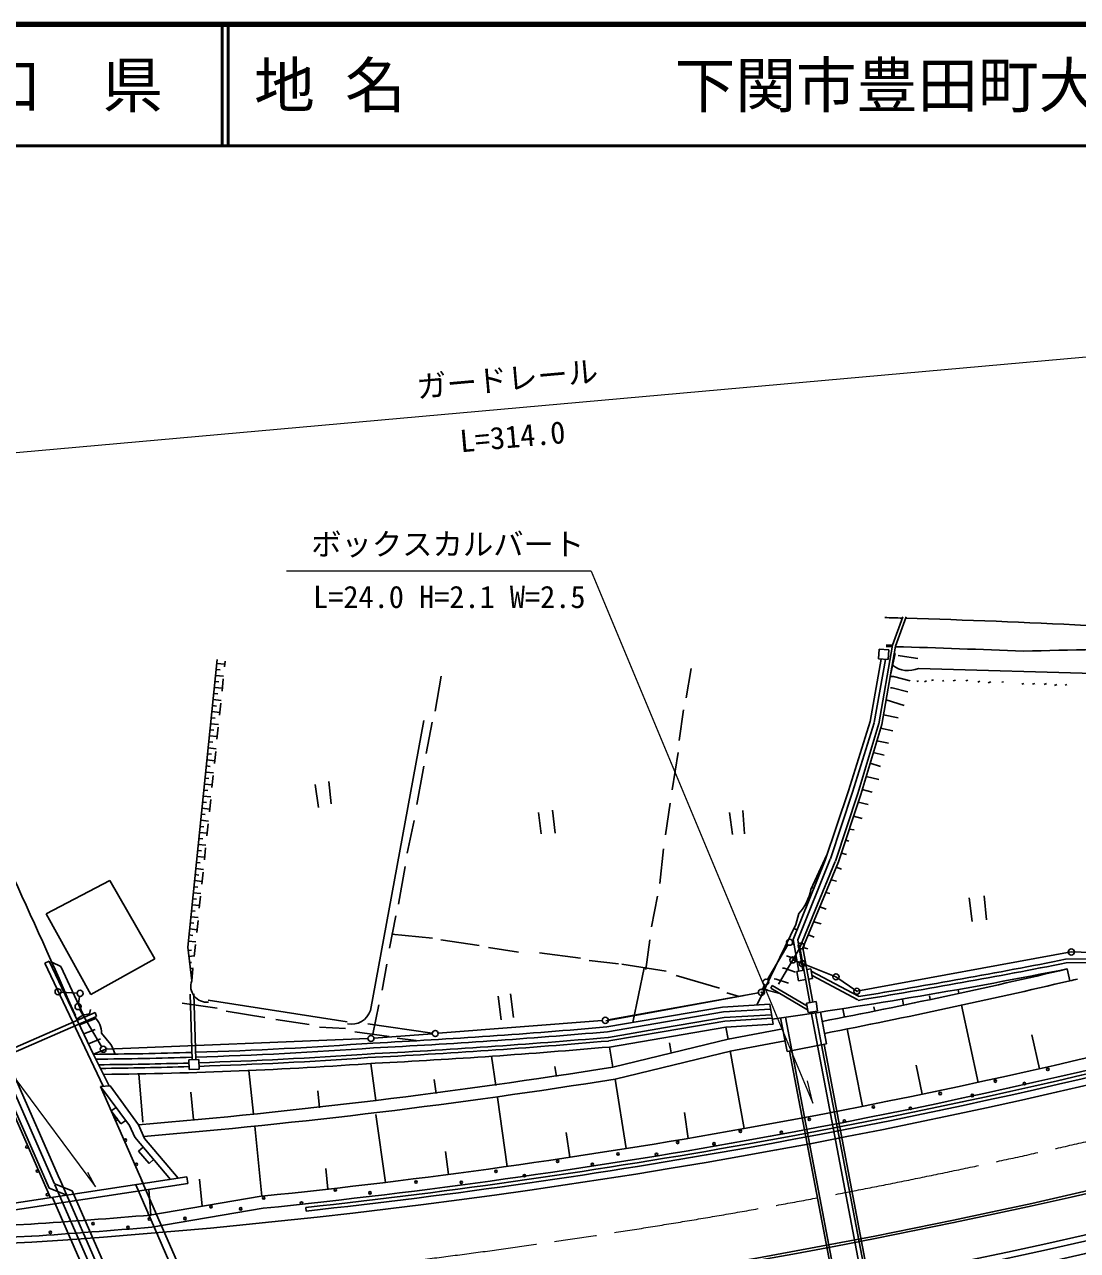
# Model space of a CAD drawing. Units: millimetres, scale not verified. Extents: x 40004 to 680061, y 20002 to 380034.
# Drawn here: x 351495 to 438255, y 279002 to 380034 of the extents above; entities that cross this region are included whole.
import ezdxf
from ezdxf.enums import TextEntityAlignment as Align

# ---------------------------------------------------------------- set-up
doc = ezdxf.new("R2010")
doc.units = ezdxf.units.MM
doc.header["$LTSCALE"] = 1000.09
doc.header["$PDMODE"] = 32
doc.header["$PDSIZE"] = 500
doc.linetypes.add('CHAIN', pattern=[18.5, 12, -1.5, 3.5, -1.5])
for name, color, linetype, lineweight in [('M-BGD', 7, 'Continuous', 25), ('M-BMK', 2, 'CHAIN', 13), ('M-BMK-ROW', 30, 'Continuous', 25), ('M-STR-HTXT', 7, 'Continuous', 13), ('M-TTL', 2, 'Continuous', 140), ('M-TTL-LINE', 7, 'Continuous', 50), ('M-TTL-TXT', 7, 'Continuous', 50)]:
    doc.layers.add(name, color=color, linetype=linetype, lineweight=lineweight)
doc.styles.add('ＭＳ ゴシック', font='')
doc.styles.get('ＭＳ ゴシック').set_extended_font_data('MS Gothic')

msp = doc.modelspace()

# ---------------------------------------------------------------- linework, layer by layer
at = {"layer": 'M-BGD'}
for p, q in [((423020, 328883), (423870, 331233)), ((423260, 328805), (424153, 331224)), ((421868, 327751), (421922, 328549)), ((421876, 322402), (423020, 328883)), ((421922, 328549), (422720, 328495)), ((422122, 322359), (423260, 328805)), ((423020, 328883), (422491, 328898)), ((422720, 328495), (422666, 327696)), ((364940, 304007), (367374, 327709)), ((367341, 327386), (368002, 327318)), ((367979, 327097), (368028, 327563)), ((422090, 327736), (421165, 322587)), ((422441, 327712), (421509, 322525)), ((422666, 327696), (421868, 327751)), ((423223, 328191), (422863, 326554)), ((423494, 328025), (423635, 328013)), ((423635, 328013), (425097, 327776)), ((367239, 326391), (367898, 326324)), ((367290, 326889), (367620, 326855)), ((406420, 326954), (406017, 324537)), ((425144, 326974), (442087, 326489)), ((367137, 325396), (367794, 325329)), ((367188, 325894), (367517, 325860)), ((367771, 325107), (367875, 326102)), ((385820, 326322), (385322, 323458)), ((422821, 326315), (423092, 326292)), ((422843, 325373), (422985, 325361)), ((422985, 325361), (424270, 325053)), ((423092, 326292), (424459, 325949)), ((425025, 325902), (425143, 325949)), ((425650, 325877), (425827, 325948)), ((426228, 325971), (426405, 326042)), ((427136, 325923), (427254, 325971)), ((428020, 325935), (428197, 326005)), ((429046, 325934), (429223, 326004)), ((430036, 325850), (430213, 325921)), ((430885, 325779), (431121, 325873)), ((432029, 325825), (432147, 325872)), ((433668, 325659), (433845, 325729)), ((434552, 325670), (434729, 325740)), ((435519, 325645), (435696, 325716)), ((436368, 325574), (436545, 325645)), ((437252, 325585), (437370, 325632)), ((367035, 324402), (367690, 324334)), ((367086, 324899), (367414, 324865)), ((422478, 324374), (423974, 323910)), ((366932, 323407), (367586, 323340)), ((366983, 323904), (367311, 323871)), ((367562, 323118), (367667, 324113)), ((405792, 323559), (405436, 321024)), ((366830, 322412), (367481, 322345)), ((366881, 322909), (367207, 322876)), ((379996, 298771), (384402, 322680)), ((385074, 322538), (384600, 319956)), ((421165, 322587), (419382, 316877)), ((421499, 322483), (419716, 316772)), ((420159, 316653), (421883, 322430)), ((420399, 316582), (422122, 322359)), ((422263, 323155), (423490, 322896)), ((366728, 321417), (367377, 321350)), ((366779, 321914), (367104, 321881)), ((367354, 321129), (367458, 322123)), ((422028, 322059), (423029, 321823)), ((366626, 320422), (367273, 320356)), ((366677, 320920), (367001, 320886)), ((421718, 321003), (422686, 320798)), ((366524, 319427), (367169, 319361)), ((366575, 319925), (366898, 319891)), ((367146, 319139), (367250, 320134)), ((405353, 320034), (404867, 316968)), ((421432, 320044), (422320, 319831)), ((366422, 318432), (367065, 318366)), ((366473, 318930), (366795, 318897)), ((384399, 318919), (383819, 315747)), ((421166, 319153), (422013, 318888)), ((366319, 317438), (366961, 317372)), ((366370, 317935), (366692, 317902)), ((366937, 317150), (367042, 318145)), ((375436, 317393), (375706, 315518)), ((376568, 317640), (376756, 315800)), ((420841, 318063), (421894, 317815)), ((366217, 316443), (366857, 316377)), ((366268, 316940), (366588, 316907)), ((419382, 316877), (417474, 311170)), ((419714, 316767), (417895, 311281)), ((418322, 311096), (420161, 316660)), ((418560, 311017), (420399, 316582)), ((420518, 316982), (421351, 316778)), ((366115, 315448), (366752, 315382)), ((366166, 315945), (366485, 315912)), ((366729, 315161), (366833, 316155)), ((395008, 315290), (395219, 313392)), ((404689, 315872), (404298, 313255)), ((410678, 315254), (410830, 313332)), ((420189, 315949), (421008, 315753)), ((366013, 314453), (366648, 314388)), ((366064, 314950), (366382, 314918)), ((383593, 314427), (383025, 311739)), ((393852, 315102), (394075, 313345)), ((409582, 315090), (409828, 313274)), ((419808, 314795), (420512, 314597)), ((365911, 313458), (366544, 313393)), ((365962, 313956), (366279, 313923)), ((366521, 313171), (366625, 314166)), ((419456, 313728), (419862, 313655)), ((365809, 312463), (366440, 312398)), ((365860, 312961), (366176, 312928)), ((419156, 312821), (419414, 312724)), ((365706, 311468), (366336, 311404)), ((365757, 311966), (366073, 311933)), ((366313, 311182), (366417, 312177)), ((404144, 312099), (403846, 309246)), ((417888, 311260), (415202, 304605)), ((417615, 311607), (416286, 308741)), ((418802, 311750), (419236, 311627)), ((365604, 310474), (366232, 310409)), ((365655, 310971), (365970, 310939)), ((366104, 309193), (366208, 310187)), ((382848, 310643), (382303, 307554)), ((417474, 311170), (414840, 304643)), ((415377, 303965), (418301, 311045)), ((415636, 303938), (418560, 311017)), ((417325, 310982), (417387, 310955)), ((418384, 310591), (418822, 310437)), ((353268, 306737), (358520, 309506)), ((358520, 309506), (362230, 303030)), ((365502, 309479), (366127, 309414)), ((365553, 309976), (365866, 309944)), ((416796, 309841), (416917, 309789)), ((417950, 309541), (418397, 309446)), ((365400, 308484), (366023, 308420)), ((365451, 308981), (365763, 308949)), ((365896, 307203), (366000, 308198)), ((403645, 308209), (403148, 305686)), ((416361, 308904), (416522, 308835)), ((416522, 308835), (416530, 308832)), ((417526, 308514), (417854, 308409)), ((430576, 308222), (430752, 306241)), ((365298, 307489), (365919, 307425)), ((365349, 307986), (365660, 307954)), ((415940, 307716), (416059, 307665)), ((417029, 307311), (417546, 307124)), ((429338, 308070), (429572, 306112)), ((356966, 300090), (353268, 306737)), ((365196, 306494), (365815, 306430)), ((365247, 306992), (365557, 306960)), ((365688, 305214), (365792, 306209)), ((382078, 306575), (381569, 303911)), ((415294, 306772), (415045, 305853)), ((365093, 305499), (365711, 305436)), ((365144, 305997), (365454, 305965)), ((415045, 305853), (413734, 303142)), ((414889, 305529), (415152, 305416)), ((416528, 306097), (417132, 305934)), ((364991, 304504), (365607, 304441)), ((365042, 305002), (365351, 304970)), ((365479, 303225), (365583, 304220)), ((381746, 305077), (385114, 304733)), ((385786, 304591), (388969, 304149)), ((402676, 302155), (403029, 304613)), ((414714, 304285), (414879, 304214)), ((415291, 302030), (414840, 304643)), ((414879, 304214), (414916, 304203)), ((415635, 302093), (415202, 304605)), ((416082, 305017), (416554, 304814)), ((365271, 301236), (364940, 304007)), ((364975, 303718), (365256, 303752)), ((365034, 303222), (365485, 303275)), ((389723, 303970), (392199, 303589)), ((393932, 303526), (397315, 303096)), ((413734, 303142), (411841, 299230)), ((414289, 303295), (414454, 303224)), ((414454, 303224), (415121, 303016)), ((416202, 299434), (415377, 303965)), ((416448, 299479), (415636, 303938)), ((415653, 303979), (416046, 303859)), ((353173, 302687), (353535, 302858)), ((357981, 292535), (353173, 302687)), ((357178, 295164), (353535, 302858)), ((353740, 302762), (354483, 302400)), ((354483, 302400), (356360, 298389)), ((362230, 303030), (356966, 300090)), ((365093, 302725), (365262, 302745)), ((365152, 302229), (365378, 302256)), ((365271, 301236), (365375, 302230)), ((381343, 302590), (380964, 300456)), ((398010, 302894), (400439, 302630)), ((404376, 302010), (400722, 302606)), ((402549, 302308), (401605, 297791)), ((413946, 302269), (414087, 302257)), ((414087, 302257), (415030, 301950)), ((415715, 302107), (415129, 302001)), ((416290, 302212), (415961, 302152)), ((416433, 301425), (416290, 302212)), ((440560, 303041), (437278, 302996)), ((440567, 302745), (437326, 302700)), ((437409, 302207), (437638, 301233)), ((365212, 301732), (365268, 301739)), ((365271, 301236), (365271, 301236)), ((405201, 301655), (408760, 300611)), ((413273, 301385), (413415, 301374)), ((413415, 301374), (414440, 301031)), ((415272, 301213), (415129, 302001)), ((415858, 301320), (415272, 301213)), ((416433, 301425), (416104, 301365)), ((416325, 302026), (420211, 299973)), ((416394, 301651), (420165, 299658)), ((365141, 300130), (365309, 294727)), ((365441, 300139), (365609, 294737)), ((391541, 300165), (391775, 298207)), ((409357, 300233), (410374, 299945)), ((412481, 300553), (412765, 300431)), ((412765, 300431), (413721, 300181)), ((412986, 300613), (413108, 300831)), ((416016, 298835), (412986, 300613)), ((415967, 299153), (413108, 300831)), ((428483, 300189), (428413, 300510)), ((364482, 299394), (367381, 298976)), ((366640, 299638), (378086, 297837)), ((380198, 296827), (380692, 299254)), ((390527, 299965), (390761, 298008)), ((399395, 297918), (410790, 300004)), ((399464, 297424), (409010, 299062)), ((409010, 299062), (412898, 299293)), ((413180, 297646), (412898, 299293)), ((415929, 299396), (416720, 299518)), ((416051, 298605), (415929, 299396)), ((416720, 299518), (416841, 298727)), ((421481, 299088), (421553, 298734)), ((423826, 299721), (423930, 299222)), ((426066, 299976), (426128, 299683)), ((430073, 292859), (428695, 299212)), ((349371, 295159), (357313, 298624)), ((349497, 294832), (357438, 298297)), ((357369, 298128), (356026, 297592)), ((356921, 298861), (356862, 298495)), ((357438, 298297), (357313, 298624)), ((368100, 298716), (371307, 298215)), ((399519, 297027), (409077, 298668)), ((404136, 297340), (409157, 298202)), ((409077, 298668), (412965, 298898)), ((409157, 298202), (413045, 298432)), ((409208, 297907), (413096, 298137)), ((414327, 295402), (413790, 298168)), ((414720, 295477), (414186, 298225)), ((416841, 298727), (416051, 298605)), ((416305, 298644), (422067, 268378)), ((416672, 298589), (417176, 295944)), ((417068, 298649), (417568, 296019)), ((419070, 298236), (418934, 298910)), ((356379, 296844), (357305, 297213)), ((372202, 298024), (374961, 297618)), ((375797, 297405), (377955, 297306)), ((399624, 296566), (404136, 297340)), ((399651, 296267), (404192, 297046)), ((399694, 295769), (409293, 297414)), ((404192, 297046), (409208, 297907)), ((409292, 297416), (413180, 297646)), ((409465, 296420), (409292, 297416)), ((409465, 296420), (413966, 297263)), ((413103, 298038), (413105, 298037)), ((420551, 290884), (419267, 297256)), ((356759, 296038), (357752, 296435)), ((357839, 296902), (358617, 295982)), ((378710, 297027), (381527, 296647)), ((382199, 296505), (383778, 296300)), ((399959, 294110), (409576, 296447)), ((404641, 296120), (404767, 295279)), ((409642, 295434), (414156, 296281)), ((434492, 296782), (435128, 293982)), ((357166, 295176), (358341, 295644)), ((357178, 295164), (358460, 292570)), ((399959, 294110), (399694, 295769)), ((400159, 293130), (409776, 295467)), ((410783, 289045), (409640, 295444)), ((417568, 296019), (414327, 295402)), ((414523, 295439), (419021, 271812)), ((414720, 295477), (419470, 270522)), ((417176, 295944), (421929, 270976)), ((417372, 295982), (421873, 272339)), ((353648, 283354), (348734, 294511)), ((353523, 284130), (349009, 294447)), ((353964, 284493), (349513, 294667)), ((365846, 294744), (365047, 294718)), ((365073, 293918), (365047, 294718)), ((365873, 293945), (365846, 294744)), ((380449, 291369), (380022, 294408)), ((390316, 292599), (389977, 295008)), ((395198, 294170), (395324, 293329)), ((424956, 294281), (425455, 291879)), ((354388, 284895), (350680, 293371)), ((361256, 289584), (360921, 293553)), ((365873, 293945), (365073, 293918)), ((370359, 290241), (369989, 293832)), ((385262, 293087), (385413, 291933)), ((401074, 287402), (400159, 293130)), ((357763, 292519), (358557, 292577)), ((357763, 292519), (360153, 289300)), ((361266, 284510), (357763, 292519)), ((360891, 289361), (358557, 292577)), ((365425, 289787), (365193, 292060)), ((375802, 290762), (375660, 292155)), ((391255, 285927), (390455, 291609)), ((359041, 290797), (358640, 290499)), ((358640, 290499), (359435, 289429)), ((381235, 284614), (380449, 290198)), ((405868, 290364), (406188, 288244)), ((359435, 289429), (359836, 289727)), ((360153, 289300), (360577, 288332)), ((361385, 288232), (360891, 289361)), ((371057, 283477), (370462, 289246)), ((360577, 288332), (363518, 284852)), ((364159, 284949), (361385, 288232)), ((396113, 288731), (396422, 286680)), ((361273, 287508), (360891, 287185)), ((360891, 287185), (361752, 286167)), ((386187, 287153), (386434, 285271)), ((361752, 286167), (362134, 286490)), ((349561, 282734), (364873, 285058)), ((362679, 265945), (354368, 284941)), ((364873, 285058), (364956, 284514)), ((376485, 284059), (376312, 285756)), ((349644, 282190), (364956, 284514)), ((354974, 283556), (353523, 284130)), ((355416, 283919), (353964, 284493)), ((362116, 265859), (354001, 284408)), ((363132, 266281), (355416, 283919)), ((368701, 266026), (360655, 284418)), ((369094, 266617), (361146, 284785)), ((361904, 281924), (361726, 284024)), ((366131, 282642), (365903, 284889)), ((361325, 266171), (353797, 283377)), ((361821, 281909), (370992, 283468)), ((361989, 280924), (371159, 282482)), ((374711, 282253), (374681, 282551))]:
    msp.add_line(p, q, dxfattribs=at)
for centre in [(435812, 293922), (431488, 292958), (426943, 291937), (433886, 292760), (429591, 291774), (421441, 290832), (424489, 290725), (359052, 289810), (416157, 289809), (419055, 289681), (359803, 288094), (405315, 287903), (410485, 288834), (413860, 288747), (351689, 287540), (400403, 286958), (403568, 286919), (408313, 287789), (360709, 286094), (395416, 286359), (398281, 286099), (352555, 285546), (390336, 285518), (392680, 285159), (377096, 283988), (383757, 284644), (387482, 284607), (353389, 283600), (371200, 283338), (374318, 282910), (379958, 283753), (366869, 282602), (369313, 282436), (357141, 281219), (360013, 280909), (361778, 281590), (364711, 281636), (353625, 280495)]:
    msp.add_circle(centre, 100, dxfattribs=at)
for centre, radius, start, end in [((403336, -369345), 700764, 88.32415, 88.44347), ((403336, -369345), 700764, 87.08456, 88.30111), ((402848, -387570), 716622, 88.38869, 88.42885), ((402848, -387570), 716622, 87.52363, 88.36839), ((442751, 73702), 254838, 86.79088, 92.01018), ((424292, 328915), 2119, 232.78723, 293.69635), ((316846, 814763), 536245, 273.77017, 293.90285), ((316462, 816978), 546980, 273.80389, 295.95633), ((316462, 816978), 547180, 273.80389, 295.95634), ((-340268, -6565), 759823, 23.66069, 25.66217), ((316614, 816098), 550093, 274.4084, 295.98236), ((316462, 816978), 550480, 274.42824, 295.95652), ((316846, 814763), 549745, 273.77956, 296.02163), ((412305, 309513), 4055, 317.47902, 349.02292), ((316846, 814763), 534045, 280.13089, 287.01495), ((316846, 814763), 535045, 280.13089, 287.01495), ((316846, 814763), 535345, 280.13089, 287.01495), ((316846, 814763), 535645, 280.13089, 287.01495), ((352321, 728688), 434886, 278.03482, 281.28299), ((316846, 814763), 526545, 280.98891, 283.23643), ((335662, 818828), 526045, 279.24462, 281.14314), ((335662, 818828), 525745, 279.25516, 281.14417), ((366521, 300787), 1328, 160.23863, 276.04942), ((316846, 814763), 527545, 280.98851, 283.23643), ((336239, 826582), 535045, 280.92442, 280.99177), ((356997, 296703), 1797, 94.3311, 131.201), ((356131, 296950), 1709, 61.97589, 64.68496), ((356131, 296950), 1709, 358.39097, 48.17731), ((378426, 299304), 1658, 258.98352, 341.2591), ((353540, 821962), 526545, 272.90112, 275.00348), ((354157, 655914), 360762, 271.81613, 274.13814), ((351094, 853915), 559459, 272.93507, 274.97218), ((351130, 853451), 559293, 272.93653, 274.97429), ((353540, 821962), 526945, 272.90399, 275.0057), ((354157, 655914), 360762, 270.47982, 271.76848), ((380909, 305497), 24238, 203.11498, 205.17786), ((354204, 655516), 360762, 271.81068, 274.13814), ((354257, 655052), 360762, 271.84229, 274.05068), ((353730, 820304), 526545, 272.90118, 275.00798), ((354204, 655516), 360762, 270.50283, 271.76304), ((354257, 655052), 360762, 270.53034, 271.71523), ((354292, 654753), 360762, 270.54833, 271.71129), ((354347, 654255), 360762, 270.57934, 274.13814), ((316846, 814763), 527245, 274.79191, 279.06974), ((354292, 654753), 360762, 271.83834, 274.05168), ((316846, 814763), 528245, 274.82891, 279.07443), ((316846, 814763), 534045, 275.82622, 280.13089), ((316846, 814763), 535045, 275.82622, 280.13089), ((316846, 814763), 535345, 276.20194, 280.13089), ((316846, 814763), 535645, 276.20173, 280.13089), ((316846, 814763), 534745, 273.77017, 274.83355), ((329780, 806419), 525713, 268.11494, 272.42715), ((316846, 814763), 535745, 273.77017, 274.83355), ((329780, 806419), 526713, 268.17126, 272.42715), ((329780, 806419), 527213, 268.17094, 272.42715)]:
    msp.add_arc(centre, radius, start, end, dxfattribs=at)
at = {"layer": 'M-BMK'}
msp.add_arc((317277, 814147), 540060, 274.89692, 285.29414, dxfattribs=at)
at = {"layer": 'M-BMK-ROW'}
for p, q in [((414402, 304190), (412706, 301328)), ((413620, 300958), (415358, 303887)), ((420075, 300363), (437747, 303601)), ((437747, 303601), (440169, 303540)), ((415587, 302642), (414801, 302951)), ((415587, 302642), (418357, 301552)), ((418357, 301552), (420075, 300363)), ((354506, 300303), (355828, 300210)), ((411965, 300230), (399591, 298011)), ((412478, 300884), (412312, 300504)), ((355944, 299352), (356038, 299945)), ((357851, 295803), (356032, 298890)), ((379785, 297691), (385085, 296918)), ((399096, 297948), (385582, 296902)), ((379785, 296463), (358228, 295598)), ((385083, 296863), (380284, 296492))]:
    msp.add_line(p, q, dxfattribs=at)
for centre in [(414530, 304405), (415486, 304102), (414803, 302950), (437747, 303601), (415587, 302642), (412578, 301113), (418357, 301552), (354257, 300320), (356078, 300192), (412207, 300270), (412211, 300275), (420075, 300363), (355905, 299105), (399345, 297967), (385333, 296882), (380035, 296473), (357978, 295588)]:
    msp.add_circle(centre, 250, dxfattribs=at)
for p in [(414803, 302950), (415587, 302642), (418357, 301552), (412207, 300270), (420075, 300363)]:
    msp.add_point(p, dxfattribs=at)
at = {"layer": 'M-STR-HTXT'}
for p, q in [((244798, 335323), (538078, 361478)), ((398196, 334983), (373074, 334983)), ((398196, 334983), (416448, 291145)), ((322784, 330734), (357333, 284241)), ((416448, 291145), (416016, 292971)), ((357333, 284241), (356703, 285436))]:
    msp.add_line(p, q, dxfattribs=at)
at = {"layer": 'M-TTL'}
msp.add_line((680061, 380034), (40004, 380034), dxfattribs=at)
at = {"layer": 'M-TTL-LINE'}
for p, q in [((367783, 380034), (367783, 370033)), ((368283, 380034), (368283, 370033)), ((40004, 370033), (680061, 370033))]:
    msp.add_line(p, q, dxfattribs=at)

# ---------------------------------------------------------------- texts
at = {"layer": 'M-STR-HTXT', "style": 'ＭＳ ゴシック'}
for s, p in [('ガードレール', (391267, 350829)), ('L=314.0', (391703, 346077))]:
    msp.add_text(s, height=1833, rotation=5.096, dxfattribs=at).set_placement(p, align=Align.MIDDLE_CENTER)
for s, p in [('ボックスカルバート', (375113, 335745)), ('L=24.0 H=2.1 W=2.5', (375274, 331396))]:
    msp.add_text(s, height=1833, dxfattribs=at).set_placement(p, align=Align.BOTTOM_LEFT)
at = {"layer": 'M-TTL-TXT', "style": 'ＭＳ ゴシック'}
msp.add_text('山\u3000口\u3000県', height=3666, dxfattribs=at).set_placement((350406, 375034), align=Align.MIDDLE_CENTER)
for s, p in [('地 名', (370413, 375034)), ('下関市豊田町大字楢原', (405060, 375034))]:
    msp.add_text(s, height=3666, dxfattribs=at).set_placement(p, align=Align.MIDDLE_LEFT)

doc.saveas('drawing.dxf')
